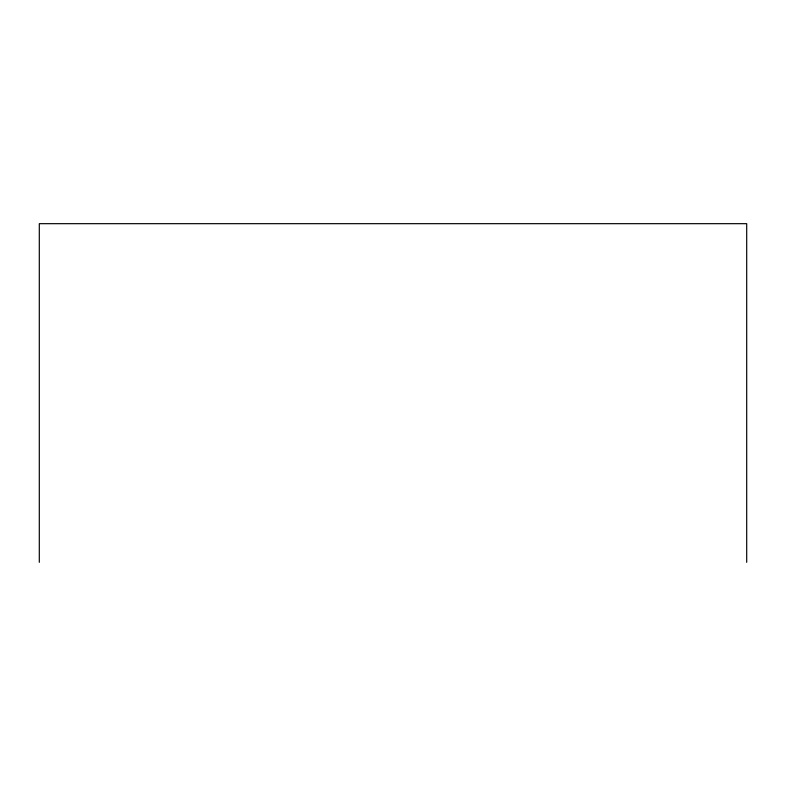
<?xml version="1.0" encoding="UTF-8"?>
<svg xmlns="http://www.w3.org/2000/svg" width="786" height="786" viewBox="0 0 786 786"><rect width="100%" height="100%" fill="white"/><g stroke="black" fill="none" stroke-linecap="round" stroke-linejoin="round"><path stroke-width="1.18" d="M746.7 562.324L746.7 223.676L39.3 223.676L39.3 562.324"/></g></svg>
